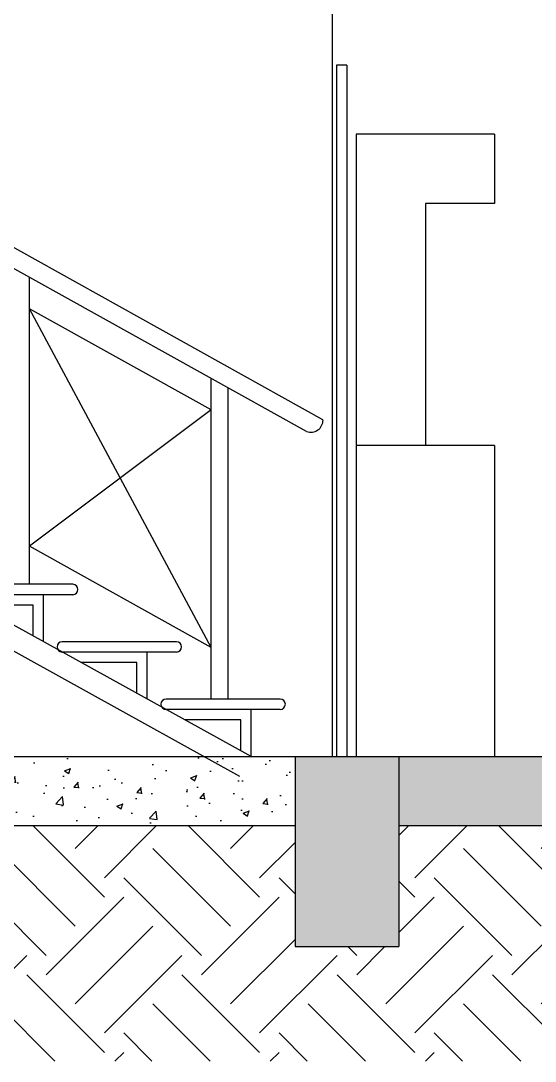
# Model space of a CAD drawing. Header units: millimetres. Extents: x 237 to 339, y 16 to 52.
# Drawn here: x 329.019 to 330.506, y 17.203 to 20.213 of the extents above; entities that cross this region are included whole.
import ezdxf

# ---------------------------------------------------------------- set-up
doc = ezdxf.new("R2010")
doc.units = ezdxf.units.MM
doc.header["$LTSCALE"] = 0.6
doc.header["$MEASUREMENT"] = 0
for name, color, linetype in [('0.1', 1, 'Continuous'), ('0.3', 3, 'Continuous'), ('02', 2, 'Continuous'), ('guarda-corpo', 32, 'Continuous')]:
    doc.layers.add(name, color=color, linetype=linetype)
pattern_1 = [(50, (5.52197, 72.06408), (0.18218467, -0.015939086), [0.01905, -0.20955]), (355, (5.52197, 72.06408), (-0.03524283, 0.19105664), [0.01524, -0.16764]), (100.451, (5.53715, 72.06275), (0.1469425, 0.17511669), [0.01619, -0.17809]), (46.1842, (5.52197, 72.11488), (0.27107904, -0.04204233), [0.028575, -0.314325]), (96.6356, (5.54456, 72.11138), (0.23740423, 0.24742556), [0.024285, -0.267135]), (351.184, (5.52197, 72.11488), (0.2374046, 0.24742512), [0.02286, -0.25146]), (21, (5.54737, 72.10218), (0.15161488, -0.10226552), [0.01905, -0.20955]), (326, (5.54737, 72.10218), (0.06180203, 0.18418797), [0.01524, -0.16764]), (71.4514, (5.56, 72.09366), (0.21341649, 0.08192286), [0.01619, -0.17809]), (37.5, (5.52197, 72.06408), (0.003088603, 0.084555039), [0, -0.165608, 0, -0.17018, 0, -0.168275]), (7.5, (5.52197, 72.06408), (0.066819663, 0.100180575), [0, -0.097028, 0, -0.161798, 0, -0.064135]), (327.5, (5.465325, 72.06408), (0.135590595, -0.005728744), [0, -0.0635, 0, -0.19812, 0, -0.26289]), (317.5, (5.43993, 72.06408), (0.14812918, 0.02542649), [0, -0.08255, 0, -0.131572, 0, -0.18669])]

msp = doc.modelspace()

# ---------------------------------------------------------------- hatches: boundary and pattern name
at = {"layer": '0.1'}
h = msp.add_hatch(dxfattribs=at)
h.set_pattern_fill('AR-CONC', color=256, scale=0.001, style=0)
h.set_pattern_definition(pattern_1)
h.paths.add_polyline_path([(329.812, 18.0847), (328.331, 18.0847), (328.3289, 18.0815), (328.3269, 18.084), (328.3238, 18.0845), (328.3211, 18.0837), (328.3196, 18.0815), (328.3181, 18.0838), (328.3126, 18.0845), (328.3126, 18.0847), (328.1593, 18.0847), (328.1584, 18.0834), (328.1574, 18.0847), (328.1501, 18.0847), (328.1492, 18.0834), (328.1483, 18.0847), (327.8009, 18.0847), (327.798, 17.8847), (329.812, 17.8847)])
h = msp.add_hatch(dxfattribs=at)
h.set_pattern_fill('AR-CONC', color=256, scale=0.001, style=0)
h.set_pattern_definition(pattern_1)
h.paths.add_polyline_path([(335.5189, 17.8847), (335.5189, 18.0847), (330.112, 18.0847), (330.112, 17.8847)])
h.paths.add_polyline_path([(335.5189, 17.5347), (335.8189, 17.5347), (335.8189, 18.0847), (335.5189, 18.0847)])
h.paths.add_polyline_path([(337.0939, 17.8847), (337.0939, 18.0847), (335.8189, 18.0847), (335.8189, 17.8847)])
h.paths.add_polyline_path([(330.112, 18.0847), (329.812, 18.0847), (329.812, 17.5347), (330.112, 17.5347)])
h = msp.add_hatch(dxfattribs=at)
h.set_pattern_fill('EARTH', color=256, scale=0.05, angle=45, style=0)
h.set_pattern_definition([(45, (5.52197, 72.06408), (3e-17, 0.4490128), [0.3175, -0.3175]), (45, (5.43778, 72.14827), (3e-17, 0.4490128), [0.3175, -0.3175]), (45, (5.3536, 72.23246), (3e-17, 0.4490128), [0.3175, -0.3175]), (135, (5.3536, 72.2886), (-0.4490128, 3e-17), [0.3175, -0.3175]), (135, (5.43778, 72.37278), (-0.4490128, 3e-17), [0.3175, -0.3175]), (135, (5.52197, 72.45697), (-0.4490128, 3e-17), [0.3175, -0.3175])])
h.paths.add_polyline_path([(331.2151, 17.8847), (330.112, 17.8847), (330.112, 17.5347), (329.812, 17.5347), (329.812, 17.8847), (328.7988, 17.8847), (328.7988, 17.2032), (331.2151, 17.2032)])

# ---------------------------------------------------------------- linework, layer by layer
for p, q in [((329.9889, 19.8847), (329.9889, 18.0847)), ((330.3889, 19.8847), (329.9889, 19.8847)), ((330.3889, 19.8847), (330.3889, 19.6847)), ((330.1889, 19.6847), (330.1889, 18.9847)), ((330.3889, 19.6847), (330.1889, 19.6847)), ((329.6527, 18.027), (327.0219, 19.4827)), ((329.6847, 18.0847), (327.1582, 19.4827)), ((330.3889, 18.9847), (329.9889, 18.9847)), ((330.3889, 18.9847), (330.3889, 18.0847)), ((329.0847, 18.4167), (329.0847, 18.5527)), ((329.0547, 18.5227), (328.8931, 18.5227)), ((329.0547, 18.4333), (329.0547, 18.5227)), ((329.3847, 18.2507), (329.3847, 18.3867)), ((329.3547, 18.3567), (329.1931, 18.3567)), ((329.3547, 18.2673), (329.3547, 18.3567)), ((329.6847, 18.0847), (329.6847, 18.2207)), ((329.6547, 18.1907), (329.4931, 18.1907)), ((329.6547, 18.1013), (329.6547, 18.1907))]:
    msp.add_line(p, q, dxfattribs=at)
at = {"layer": '0.3'}
for p, q in [((321.1189, 18.0847), (337.0939, 18.0847)), ((329.812, 18.0847), (329.812, 17.5347)), ((330.112, 18.0847), (330.112, 17.5347)), ((321.4189, 17.8847), (329.812, 17.8847)), ((330.112, 17.8847), (335.5189, 17.8847)), ((329.812, 17.5347), (330.112, 17.5347))]:
    msp.add_line(p, q, dxfattribs=at)
at = {"layer": '02'}
for p, q in [((329.9189, 20.9847), (329.9189, 18.0847)), ((329.8927, 19.0583), (327.2371, 20.5375)), ((329.8453, 19.0246), (327.2189, 20.4875)), ((329.932, 20.0847), (329.932, 18.0847)), ((329.962, 20.0847), (329.932, 20.0847)), ((329.962, 20.0847), (329.962, 18.0847)), ((329.0439, 18.5827), (329.0439, 19.471)), ((329.5689, 18.2507), (329.5689, 19.1786)), ((329.6189, 18.2507), (329.6189, 19.1507)), ((329.6189, 18.2507), (329.6189, 19.0388)), ((329.1689, 18.5827), (328.8389, 18.5827)), ((329.1689, 18.5527), (328.8389, 18.5527)), ((329.4689, 18.4167), (329.1389, 18.4167)), ((329.4689, 18.3867), (329.1389, 18.3867)), ((329.7689, 18.2507), (329.4389, 18.2507)), ((329.7689, 18.2207), (329.4389, 18.2207))]:
    msp.add_line(p, q, dxfattribs=at)
for centre, radius, start, end in [((329.8573, 19.058), 0.0355, 250.3758, 0.4816), ((329.1689, 18.5677), 0.015, 270, 90), ((329.1389, 18.4017), 0.015, 90, 270), ((329.1389, 18.4017), 0.015, 90, 270), ((329.4689, 18.4017), 0.015, 270, 90), ((329.4389, 18.2357), 0.015, 90, 270), ((329.7689, 18.2357), 0.015, 270, 90)]:
    msp.add_arc(centre, radius, start, end, dxfattribs=at)
at = {"layer": 'guarda-corpo'}
for p, q in [((329.5689, 19.087), (329.0439, 19.3794)), ((329.5689, 18.4002), (329.0439, 19.3794)), ((329.5689, 19.087), (329.0439, 18.6926)), ((329.5689, 18.4002), (329.0439, 18.6926))]:
    msp.add_line(p, q, dxfattribs=at)

doc.saveas('drawing.dxf')
